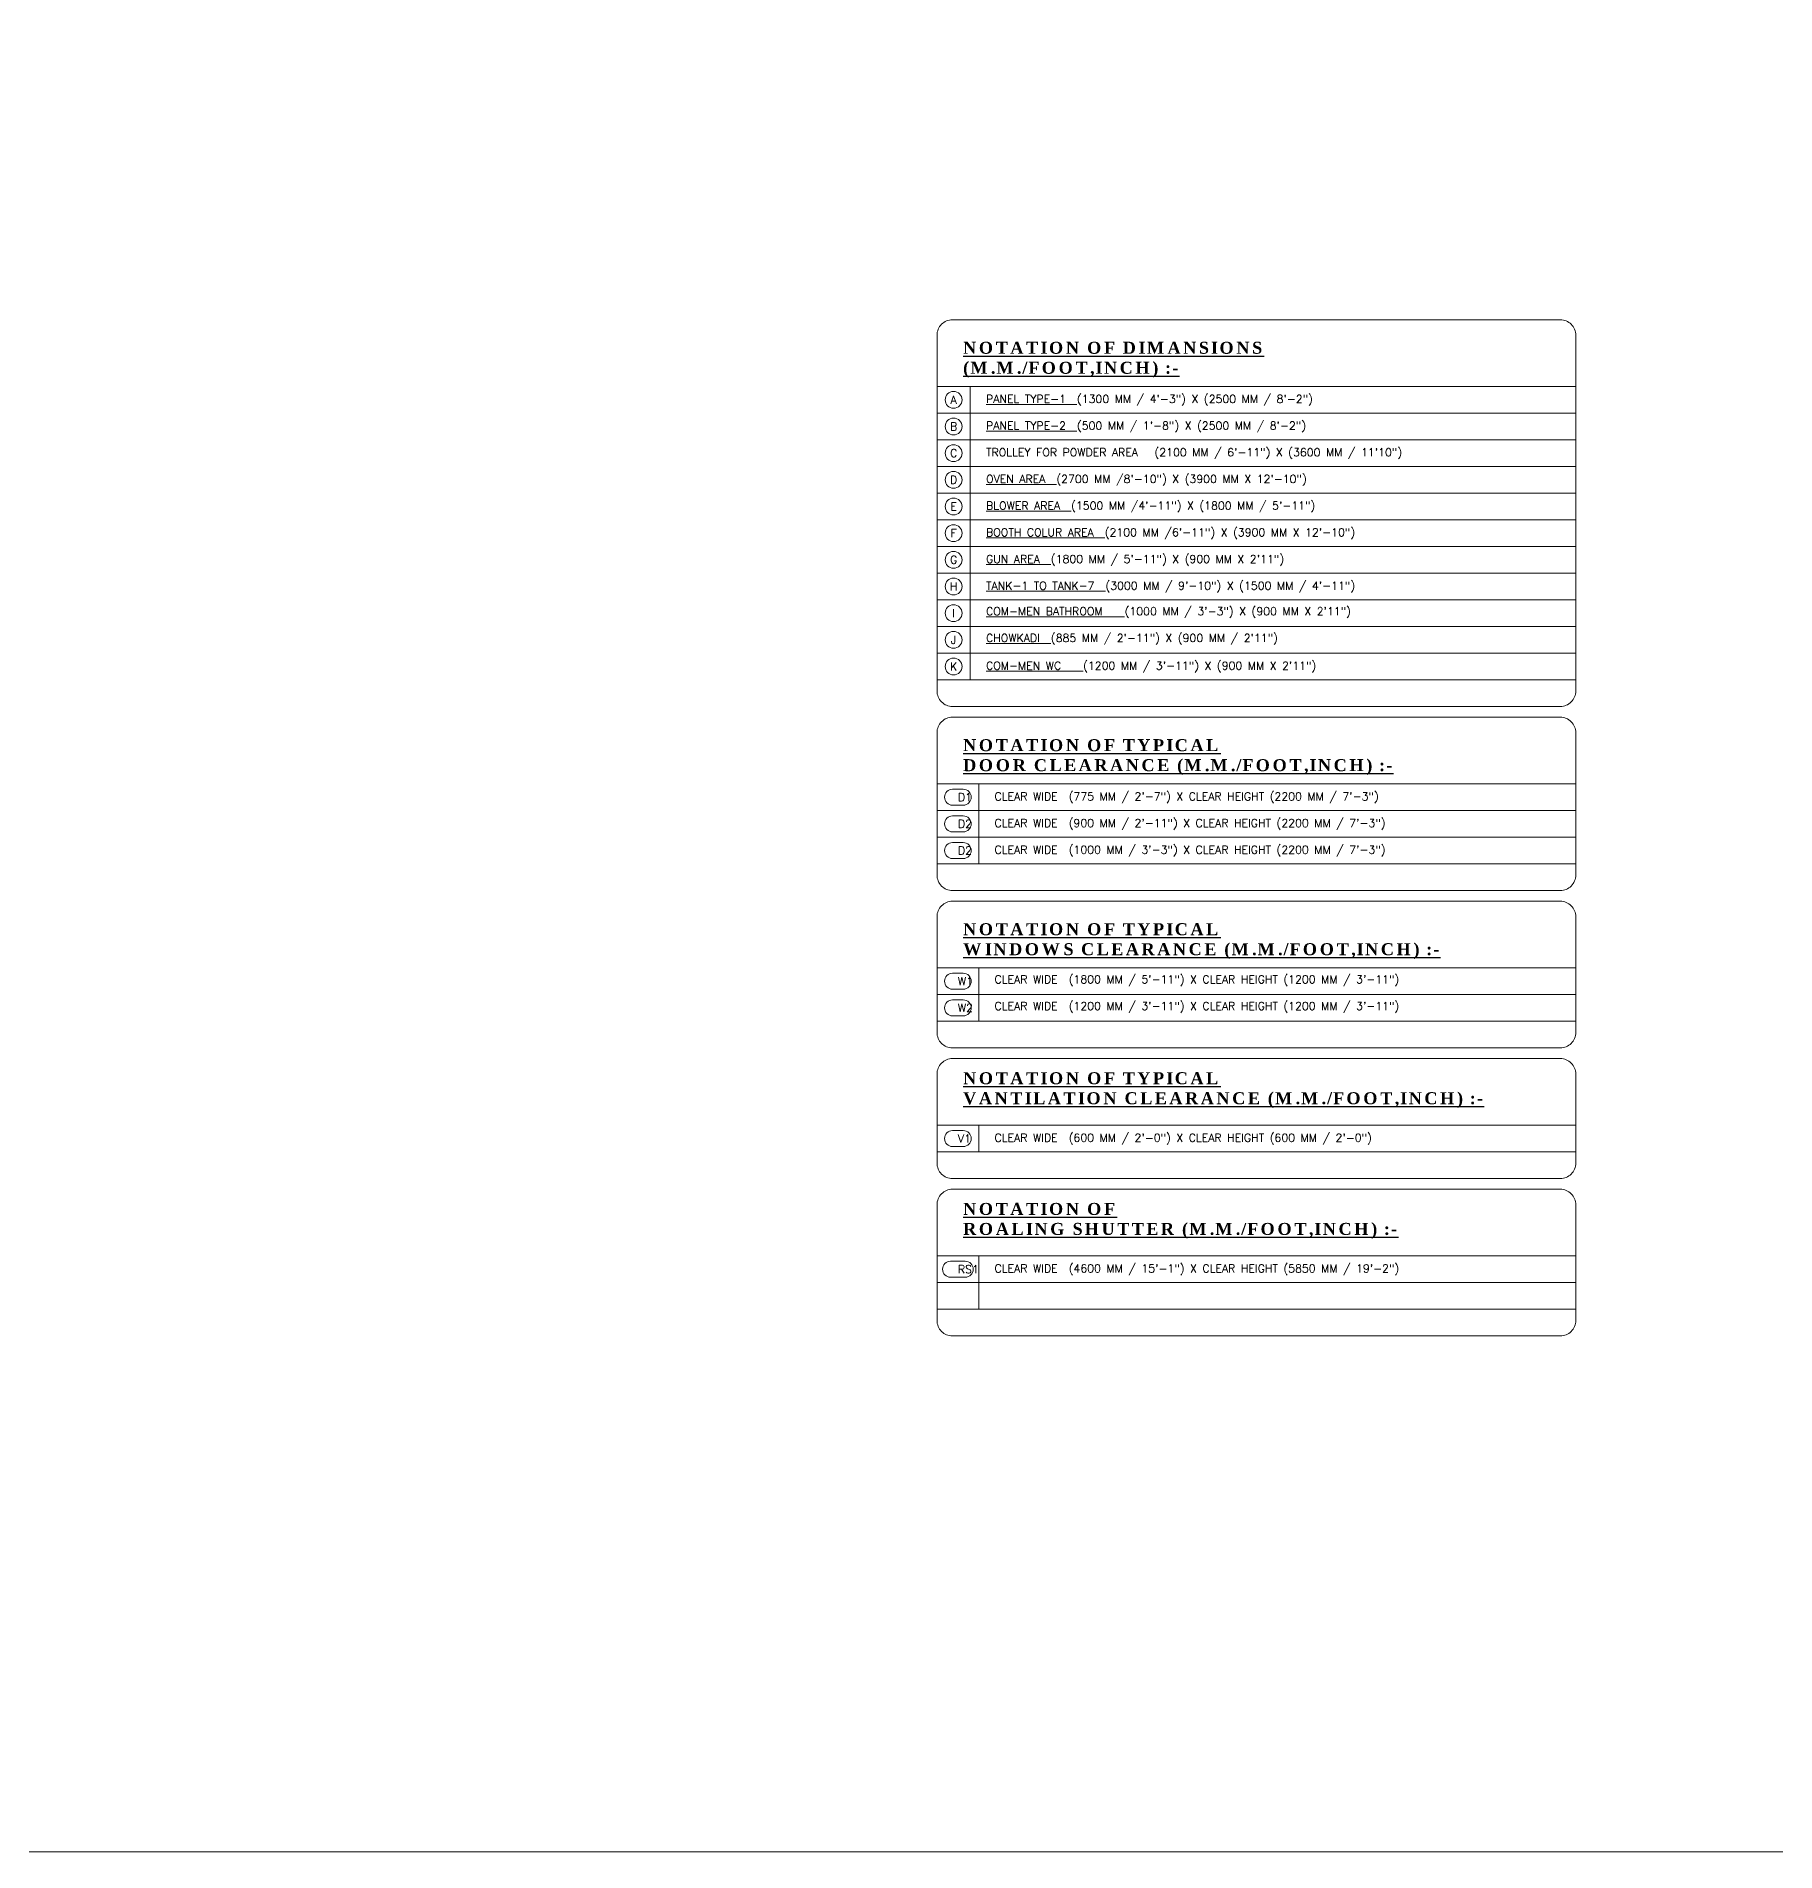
# Model space of a CAD drawing. Header units: millimetres. Extents: x 5227 to 261376, y 53707 to 123566.
# Drawn here: x 37826 to 70425, y 53707 to 87739 of the extents above; entities that cross this region are included whole.
import ezdxf

# ---------------------------------------------------------------- set-up
doc = ezdxf.new("R2010")
doc.units = ezdxf.units.MM
for name, color, linetype, lineweight in [('PV_DIMENTION_MAIN_ROMAND', 7, 'Continuous', 0), ('PV_DIMENTION_SECOND_ROMANS', 7, 'Continuous', 0), ('PV_TEXT_ROMAND', 1, 'Continuous', 0), ('PV_TEXT_ROMANS', 7, 'Continuous', 0)]:
    doc.layers.add(name, color=color, linetype=linetype, lineweight=lineweight)
doc.styles.add('PV_ROMAND', font='romand.shx')
doc.styles.add('PV_ROMANS', font='romans.shx')

msp = doc.modelspace()

# ---------------------------------------------------------------- linework, layer by layer
at = {"layer": 'PV_DIMENTION_MAIN_ROMAND'}
for p, q in [((54706.7, 81175.6), (66678.3, 81175.6)), ((55328.9, 81175.6), (55328.9, 75675.6)), ((54706.7, 80675.6), (66678.3, 80675.6)), ((54706.7, 80175.6), (66678.3, 80175.6)), ((54706.7, 79675.6), (66678.3, 79675.6)), ((54706.7, 79175.6), (66678.3, 79175.6)), ((54706.7, 78675.6), (66678.3, 78675.6)), ((54706.7, 78175.6), (66678.3, 78175.6)), ((54706.7, 77675.6), (66678.3, 77675.6)), ((54706.7, 77175.6), (66678.3, 77175.6)), ((54706.7, 76675.6), (66678.3, 76675.6)), ((54706.7, 76175.6), (66678.3, 76175.6)), ((54706.7, 75675.6), (66678.3, 75675.6)), ((54706.7, 73725.6), (66678.3, 73725.6)), ((55488.6, 73725.6), (55488.6, 72225.6)), ((54706.7, 73225.6), (66678.3, 73225.6)), ((54706.7, 72725.6), (66678.3, 72725.6)), ((54706.7, 72225.6), (66678.3, 72225.6)), ((54706.7, 70275.6), (66678.3, 70275.6)), ((55488.6, 70275.6), (55488.6, 69275.6)), ((54706.7, 69775.6), (66678.3, 69775.6)), ((54706.7, 69275.6), (66678.3, 69275.6)), ((54706.7, 67325.6), (66678.3, 67325.6)), ((55488.6, 67325.6), (55488.6, 66825.6)), ((54706.7, 66825.6), (66678.3, 66825.6)), ((54706.7, 64875.6), (66678.3, 64875.6)), ((55488.6, 64875.6), (55488.6, 63875.6)), ((54706.7, 64375.6), (66678.3, 64375.6)), ((54706.7, 63875.6), (66678.3, 63875.6))]:
    msp.add_line(p, q, dxfattribs=at)
for points in [[(54996.7, 82425.6), (66388.3, 82425.6, -0.4142136), (66678.3, 82135.6), (66678.3, 75465.6, -0.4142136), (66388.3, 75175.6), (54996.7, 75175.6, -0.4142136), (54706.7, 75465.6), (54706.7, 82135.6, -0.4142136)], [(54996.7, 74975.6), (66388.3, 74975.6, -0.4142136), (66678.3, 74685.6), (66678.3, 72015.6, -0.4142136), (66388.3, 71725.6), (54996.7, 71725.6, -0.4142136), (54706.7, 72015.6), (54706.7, 74685.6, -0.4142136)], [(54996.7, 71525.6), (66388.3, 71525.6, -0.4142136), (66678.3, 71235.6), (66678.3, 69065.6, -0.4142136), (66388.3, 68775.6), (54996.7, 68775.6, -0.4142136), (54706.7, 69065.6), (54706.7, 71235.6, -0.4142136)], [(54996.7, 68575.6), (66388.3, 68575.6, -0.4142136), (66678.3, 68285.6), (66678.3, 66615.6, -0.4142136), (66388.3, 66325.6), (54996.7, 66325.6, -0.4142136), (54706.7, 66615.6), (54706.7, 68285.6, -0.4142136)], [(54996.7, 66125.6), (66388.3, 66125.6, -0.4142136), (66678.3, 65835.6), (66678.3, 63665.6, -0.4142136), (66388.3, 63375.6), (54996.7, 63375.6, -0.4142136), (54706.7, 63665.6), (54706.7, 65835.6, -0.4142136)]]:
    msp.add_lwpolyline(points, format="xyb", close=True, dxfattribs=at)
at = {"layer": 'PV_DIMENTION_SECOND_ROMANS', "color": 1}
msp.add_lwpolyline([(5226.8, 123565.8), (261375.8, 123565.8), (261375.8, 53707), (5226.8, 53707)], close=True, dxfattribs=at)
at = {"layer": 'PV_TEXT_ROMAND', "color": 42}
for points in [[(54997.7, 73625.6, 1), (54997.7, 73325.6), (55197.7, 73325.6, 1), (55197.7, 73625.6)], [(54997.7, 73125.6, 1), (54997.7, 72825.6), (55197.7, 72825.6, 1), (55197.7, 73125.6)], [(54997.7, 72625.6, 1), (54997.7, 72325.6), (55197.7, 72325.6, 1), (55197.7, 72625.6)]]:
    msp.add_lwpolyline(points, format="xyb", close=True, dxfattribs=at)
at = {"layer": 'PV_TEXT_ROMAND', "color": 122, "true_color": 0x28c18d}
for points in [[(54997.7, 70175.6, 1), (54997.7, 69875.6), (55197.7, 69875.6, 1), (55197.7, 70175.6)], [(54997.7, 69675.6, 1), (54997.7, 69375.6), (55197.7, 69375.6, 1), (55197.7, 69675.6)]]:
    msp.add_lwpolyline(points, format="xyb", close=True, dxfattribs=at)
at = {"layer": 'PV_TEXT_ROMAND', "color": 152}
msp.add_lwpolyline([(54997.7, 67225.6, 1), (54997.7, 66925.6), (55197.7, 66925.6, 1), (55197.7, 67225.6)], format="xyb", close=True, dxfattribs=at)
at = {"layer": 'PV_TEXT_ROMAND', "color": 0}
msp.add_lwpolyline([(54960.2, 64775.6, 1), (54960.2, 64475.6), (55235.2, 64475.6, 1), (55235.2, 64775.6)], format="xyb", close=True, dxfattribs=at)
at = {"layer": 'PV_TEXT_ROMAND'}
for centre in [(55017.8, 80925.6), (55017.8, 80425.6), (55017.8, 79925.6), (55017.8, 79425.6), (55017.8, 78925.6), (55017.8, 78425.6), (55017.8, 77925.6), (55017.8, 77425.6), (55017.8, 76925.6), (55017.8, 76425.6), (55017.8, 75925.6)]:
    msp.add_circle(centre, 158.2, dxfattribs=at)

# ---------------------------------------------------------------- texts
at = {"layer": 'PV_TEXT_ROMAND', "char_height": 150, "attachment_point": 5, "style": 'PV_ROMAND'}
for s, insert in [('A', (55017.8, 80925.6)), ('B', (55017.8, 80425.6)), ('C', (55017.8, 79925.6)), ('D', (55017.8, 79425.6)), ('E', (55017.8, 78925.6)), ('F', (55017.8, 78425.6)), ('G', (55017.8, 77925.6)), ('H', (55017.8, 77425.6)), ('I', (55017.8, 76925.6)), ('J', (55017.8, 76425.6)), ('K', (55017.8, 75925.6))]:
    msp.add_mtext(s, dxfattribs=dict(at, insert=insert))
at = {"layer": 'PV_TEXT_ROMAND', "color": 42, "char_height": 150, "attachment_point": 1, "style": 'PV_ROMAND'}
for s, insert in [('\\pxqc;D1', (55097.7, 73550.6)), ('\\pxqc;D2', (55097.7, 73050.6)), ('\\pxqc;D2', (55097.7, 72550.6))]:
    msp.add_mtext(s, dxfattribs=dict(at, insert=insert))
at = {"layer": 'PV_TEXT_ROMAND', "color": 122, "true_color": 0x28c18d, "char_height": 150, "attachment_point": 1, "style": 'PV_ROMAND'}
for s, insert in [('\\pxqc;W1', (55097.7, 70100.6)), ('\\pxqc;W2', (55097.7, 69600.6))]:
    msp.add_mtext(s, dxfattribs=dict(at, insert=insert))
at = {"layer": 'PV_TEXT_ROMAND', "color": 152, "insert": (55097.7, 67150.6), "char_height": 150, "attachment_point": 1, "style": 'PV_ROMAND'}
msp.add_mtext('\\pxqc;V1', dxfattribs=at)
at = {"layer": 'PV_TEXT_ROMAND', "color": 0, "insert": (55097.7, 64700.6), "char_height": 150, "attachment_point": 1, "style": 'PV_ROMAND'}
msp.add_mtext('\\pxqc;RS1', dxfattribs=at)
at = {"layer": 'PV_TEXT_ROMANS', "lineweight": 30, "char_height": 225, "attachment_point": 1}
for s, insert in [('{\\L\\T1.2;\\fTimes New Roman|b1|i0|c0|p18;NOTATION OF DIMANSIONS \\P(M.M./FOOT,INCH) :-}', (55196.7, 82013.4)), ('{\\L\\T1.2;\\fTimes New Roman|b1|i0|c0|p18;NOTATION OF TYPICAL \\PDOOR CLEARANCE (M.M./FOOT,INCH) :-}', (55196.7, 74563.4)), ('{\\L\\T1.2;\\fTimes New Roman|b1|i0|c0|p18;NOTATION OF TYPICAL \\PWINDOWS CLEARANCE (M.M./FOOT,INCH) :-}', (55196.7, 71113.4)), ('{\\L\\T1.2;\\fTimes New Roman|b1|i0|c0|p18;NOTATION OF TYPICAL \\PVANTILATION CLEARANCE (M.M./FOOT,INCH) :-}', (55196.7, 68319.6)), ('{\\L\\T1.2;\\fTimes New Roman|b1|i0|c0|p18;NOTATION OF \\PROALING SHUTTER (M.M./FOOT,INCH) :-}', (55196.7, 65869.6))]:
    msp.add_mtext_dynamic_manual_height_columns(s, width=16449.778, gutter_width=25.4, heights=[0], dxfattribs=dict(at, insert=insert))
at = {"layer": 'PV_TEXT_ROMANS', "char_height": 150}
for s, insert, attachment_point, style in [('\\pxql;{\\LPANEL TYPE-1}  (1300{\\Fromand.shx|c0; MM / 4\'-3") X (2500 MM / 8\'-2")}', (55625.6, 81015.6), 1, 'PV_ROMANS'), ('\\pxql;{\\LPANEL TYPE-2}  (500{\\Fromand.shx|c0; MM / 1\'-8") X (2500 MM / 8\'-2")}', (55625.6, 80515.6), 1, 'PV_ROMANS'), ('\\pxr0.067313,ql;TROLLEY FOR POWDER AREA   (2100{\\Fromand.shx|c0; MM / 6\'-11") X (3600 MM / 11\'10")}', (55625.6, 80015.6), 1, 'PV_ROMANS'), ('\\pxql;{\\LOVEN AREA}  (2700{\\Fromand.shx|c0; MM /8\'-10") X (3900 MM X 12\'-10")}', (55625.6, 79515.6), 1, 'PV_ROMANS'), ('\\pxql;{\\LBLOWER AREA}  (1500{\\Fromand.shx|c0; MM /4\'-11") X (1800 MM / 5\'-11")}', (55625.6, 79015.6), 1, 'PV_ROMANS'), ('\\pxql;{\\LBOOTH COLUR AREA}  (2100{\\Fromand.shx|c0; MM /6\'-11") X (3900 MM X 12\'-10")}', (55625.6, 78515.6), 1, 'PV_ROMANS'), ('\\pxql;{\\LGUN AREA}  (1800{\\Fromand.shx|c0; MM / 5\'-11") X (900 MM X 2\'11")}', (55625.6, 78015.6), 1, 'PV_ROMANS'), ('\\pxql;{\\LTANK-1 TO TANK-7}  (3000{\\Fromand.shx|c0; MM / 9\'-10") X (1500 MM / 4\'-11")}', (55625.6, 77515.6), 1, 'PV_ROMANS'), ('\\pxql;{\\LCOM-MEN BATHROOM  }  (1000{\\Fromand.shx|c0; MM / 3\'-3") X (900 MM X 2\'11")}', (55625.6, 76835.6), 7, 'PV_ROMANS'), ('\\pxql;{\\LCHOWKADI}  (885{\\Fromand.shx|c0; MM / 2\'-11") X (900 MM / 2\'11")}', (55625.6, 76335.6), 7, 'PV_ROMANS'), ('\\pxql;{\\LCOM-MEN WC  }  (1200{\\Fromand.shx|c0; MM / 3\'-11") X (900 MM X 2\'11")}', (55625.6, 76015.6), 1, 'PV_ROMANS'), ('\\pxql;CLEAR WIDE  (775 MM / 2\'-7") X CLEAR HEIGHT (2200 MM / 7\'-3")', (55785.3, 73565.6), 1, 'PV_ROMAND'), ('\\pxql;CLEAR WIDE  (900 MM / 2\'-11") X CLEAR HEIGHT (2200 MM / 7\'-3")', (55785.3, 73065.6), 1, 'PV_ROMAND'), ('\\pxql;CLEAR WIDE  (1000 MM / 3\'-3") X CLEAR HEIGHT (2200 MM / 7\'-3")', (55785.3, 72565.6), 1, 'PV_ROMAND'), ('\\pxql;CLEAR WIDE  (1800 MM / 5\'-11") X CLEAR HEIGHT (1200 MM / 3\'-11")', (55785.3, 69935.6), 7, 'PV_ROMAND'), ('\\pxql;CLEAR WIDE  (1200 MM / 3\'-11") X CLEAR HEIGHT (1200 MM / 3\'-11")', (55785.3, 69435.6), 7, 'PV_ROMAND'), ('\\pxql;CLEAR WIDE  (600 MM / 2\'-0") X CLEAR HEIGHT (600 MM / 2\'-0")', (55785.3, 67165.6), 1, 'PV_ROMAND'), ('\\pxql;CLEAR WIDE  (4600 MM / 15\'-1") X CLEAR HEIGHT (5850 MM / 19\'-2")', (55785.3, 64715.6), 1, 'PV_ROMAND')]:
    msp.add_mtext(s, dxfattribs=dict(at, insert=insert, attachment_point=attachment_point, style=style))

doc.saveas('drawing.dxf')
